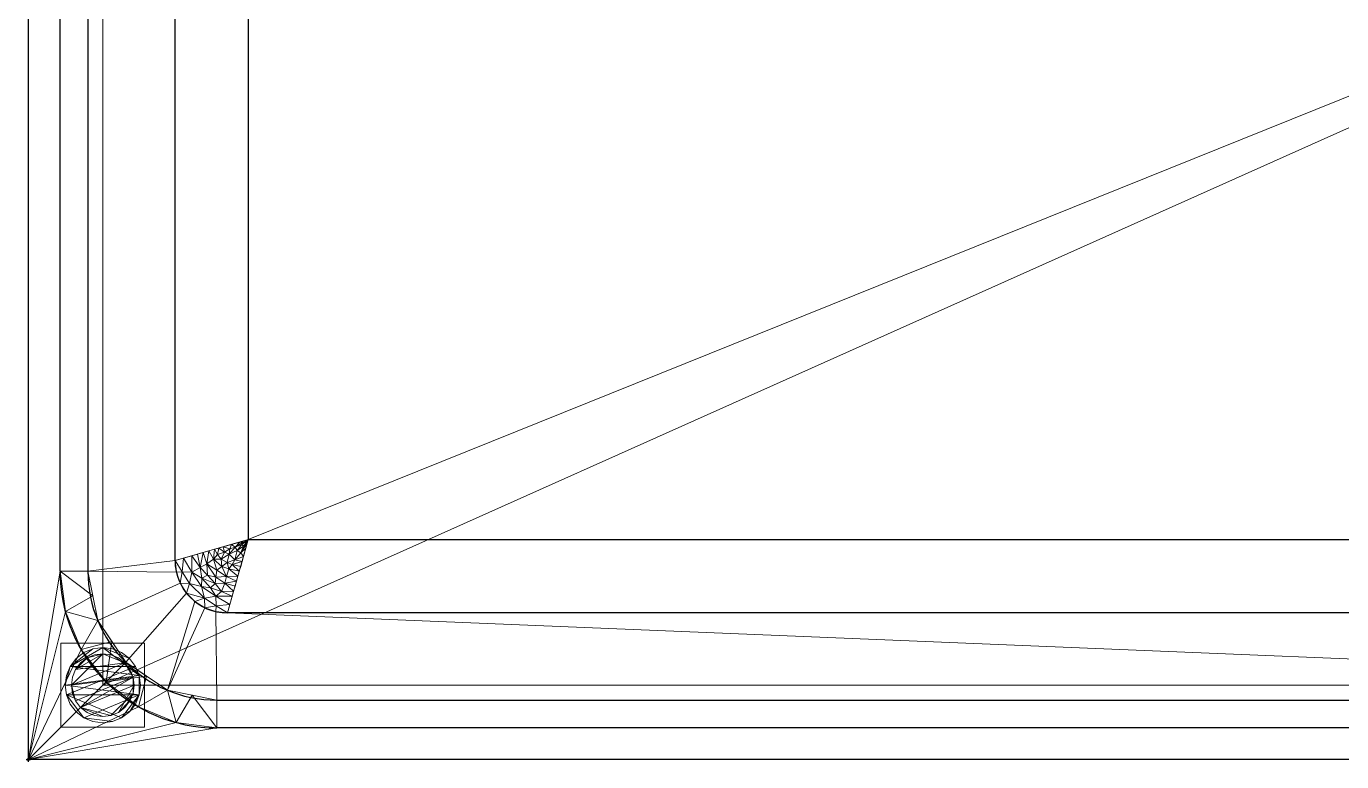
# Model space of a CAD drawing. Header units: millimetres. Extents: x -1 to 1201, y -701 to 1.
# Drawn here: x -1 to 627, y -701 to -350 of the extents above; entities that cross this region are included whole.
import ezdxf

# ---------------------------------------------------------------- set-up
doc = ezdxf.new("R2010")
doc.units = ezdxf.units.MM
doc.header["$PDMODE"] = 34
for name, color, linetype in [('IQ_200_2D', 1, 'Continuous'), ('IQ_200_3D', 1, 'Continuous'), ('IQ_204_2D', 7, 'Continuous'), ('IQ_INS_3D', 3, 'Continuous')]:
    doc.layers.add(name, color=color, linetype=linetype)

msp = doc.modelspace()

# ---------------------------------------------------------------- linework, layer by layer
at = {"layer": 'IQ_200_2D'}
for p, q in [((0, -700), (0, 0)), ((1200, -700), (0, -700))]:
    msp.add_line(p, q, dxfattribs=at)
at = {"layer": 'IQ_204_2D'}
for p, q in [((15.11, -610), (15.11, -110)), ((28.39, -110), (28.39, -610)), ((70, -605), (70, -155)), ((105, -165), (105, -595)), ((105, -595), (1095, -595)), ((1105, -630), (95, -630)), ((90, -671.61), (1110, -671.61)), ((1110, -684.89), (90, -684.89))]:
    msp.add_line(p, q, dxfattribs=at)
for centre, radius in [((95, -605), 25), ((90, -610), 74.89), ((90, -610), 61.61)]:
    msp.add_arc(centre, radius, 180, 270, dxfattribs=at)
at = {"layer": 'IQ_INS_3D'}
msp.add_point((0, -700), dxfattribs=at)

# ---------------------------------------------------------------- meshes
at = {"layer": 'IQ_200_3D', "lineweight": 18}
mesh = msp.add_polyface(dxfattribs=at)
corners = [(0, -13, 1000), (0, 0, 1000), (0, 0, 850), (0, -700, 850), (0, -700, 900), (0, -23, 900), (0, -20.41, 900.34), (0, -18, 901.34), (0, -15.93, 902.93), (0, -14.34, 905), (0, -13.34, 907.41), (0, -13, 910)]
mesh.append_faces([[corners[k] for k in face] for face in [(6, 2, 5), (11, 2, 10)]], dxfattribs={"vtx0": -1, "vtx1": -1})
mesh.append_faces([[corners[k] for k in face] for face in [(2, 6, 7), (2, 7, 8)]], dxfattribs={"vtx0": -1, "vtx2": -1})
mesh.append_faces([[corners[k] for k in face] for face in [(9, 10, 2), (8, 9, 2)]], dxfattribs={"vtx1": -1, "vtx2": -1})
mesh.append_faces([[corners[k] for k in face] for face in [(3, 4, 5, 2)]], dxfattribs={"vtx2": -1})
mesh.append_faces([[corners[k] for k in face] for face in [(11, 0, 1, 2)]], dxfattribs={"vtx3": -1})
mesh = msp.add_polyface(dxfattribs=at)
corners = [(1200, 0, 850), (1200, -700, 850), (0, -700, 850), (0, 0, 850), (1164.5, -110, 850), (35.5, -110, 850), (35.5, -664.5, 850), (1164.5, -664.5, 850), (615, -84.5, 850), (614.49, -80.62, 850), (612.99, -77, 850), (610.61, -73.89, 850), (607.5, -71.51, 850), (603.88, -70.01, 850), (600, -69.5, 850), (596.12, -70.01, 850), (592.5, -71.51, 850), (589.39, -73.89, 850), (587.01, -77, 850), (585.51, -80.62, 850), (585, -84.5, 850), (585.51, -88.38, 850), (587.01, -92, 850), (589.39, -95.11, 850), (592.5, -97.49, 850), (596.12, -98.99, 850), (600, -99.5, 850), (603.88, -98.99, 850), (607.5, -97.49, 850), (610.61, -95.11, 850), (612.99, -92, 850), (614.49, -88.38, 850)]
mesh.append_faces([[corners[k] for k in face] for face in [(28, 4, 27), (9, 4, 8), (8, 4, 31), (24, 5, 23), (21, 5, 20), (25, 5, 24), (16, 3, 15), (20, 5, 19)]], dxfattribs={"vtx0": -1, "vtx1": -1})
mesh.append_faces([[corners[k] for k in face] for face in [(10, 0, 4, 9)]], dxfattribs={"vtx0": -1, "vtx1": -1, "vtx2": -1})
mesh.append_faces([[corners[k] for k in face] for face in [(1, 7, 4, 0), (4, 30, 31), (0, 13, 14), (5, 25, 26)]], dxfattribs={"vtx0": -1, "vtx2": -1})
mesh.append_faces([[corners[k] for k in face] for face in [(3, 17, 18, 5)]], dxfattribs={"vtx0": -1, "vtx2": -1, "vtx3": -1})
mesh.append_faces([[corners[k] for k in face] for face in [(29, 30, 4), (28, 29, 4), (10, 11, 0), (12, 13, 0), (11, 12, 0), (22, 23, 5), (21, 22, 5), (16, 17, 3), (18, 19, 5)]], dxfattribs={"vtx1": -1, "vtx2": -1})
mesh.append_faces([[corners[k] for k in face] for face in [(6, 7, 1, 2), (26, 27, 4, 5), (5, 6, 2, 3), (14, 15, 3, 0)]], dxfattribs={"vtx1": -1, "vtx3": -1})
mesh = msp.add_polyface(dxfattribs=at)
corners = [(1200, -700, 900), (1200, -23, 900), (0, -23, 900), (0, -700, 900), (90, -35.11, 900), (1110, -35.11, 900), (1129.38, -37.66, 900), (1147.44, -45.15, 900), (1162.95, -57.05, 900), (1174.85, -72.56, 900), (1182.34, -90.62, 900), (1184.89, -110, 900), (1184.89, -610, 900), (1182.34, -629.38, 900), (1174.85, -647.44, 900), (1162.95, -662.95, 900), (1147.44, -674.85, 900), (1129.38, -682.34, 900), (1110, -684.89, 900), (90, -684.89, 900), (70.62, -682.34, 900), (52.56, -674.85, 900), (37.05, -662.95, 900), (25.15, -647.44, 900), (17.66, -629.38, 900), (15.11, -610, 900), (15.11, -110, 900), (17.66, -90.62, 900), (25.15, -72.56, 900), (37.05, -57.05, 900), (52.56, -45.15, 900), (70.62, -37.66, 900)]
mesh.append_faces([[corners[k] for k in face] for face in [(9, 1, 8), (14, 0, 13), (31, 2, 30), (28, 2, 27), (21, 3, 20), (23, 3, 22)]], dxfattribs={"vtx0": -1, "vtx1": -1})
mesh.append_faces([[corners[k] for k in face] for face in [(1, 9, 10), (1, 11, 12, 0), (0, 14, 15), (0, 18, 19, 3), (2, 28, 29), (3, 23, 24)]], dxfattribs={"vtx0": -1, "vtx2": -1})
mesh.append_faces([[corners[k] for k in face] for face in [(10, 11, 1), (5, 6, 1), (7, 8, 1), (6, 7, 1), (12, 13, 0), (15, 16, 0), (17, 18, 0), (16, 17, 0), (31, 4, 2), (29, 30, 2), (26, 27, 2), (21, 22, 3), (19, 20, 3), (24, 25, 3)]], dxfattribs={"vtx1": -1, "vtx2": -1})
mesh.append_faces([[corners[k] for k in face] for face in [(4, 5, 1, 2), (25, 26, 2, 3)]], dxfattribs={"vtx1": -1, "vtx3": -1})
mesh = msp.add_polyface(dxfattribs=at)
corners = [(1110, -48.39, 890), (90, -48.39, 890), (66.42, -53.08, 890), (46.44, -66.44, 890), (33.08, -86.42, 890), (28.39, -110, 890), (28.39, -610, 890), (33.08, -633.58, 890), (46.44, -653.56, 890), (66.42, -666.92, 890), (90, -671.61, 890), (1110, -671.61, 890), (1133.58, -666.92, 890), (1153.56, -653.56, 890), (1166.92, -633.58, 890), (1171.61, -610, 890), (1171.61, -110, 890), (1166.92, -86.42, 890), (1153.56, -66.44, 890), (1133.58, -53.08, 890), (95, -130, 890), (1105, -130, 890), (1110.57, -130.63, 890), (1115.85, -132.48, 890), (1120.59, -135.46, 890), (1124.55, -139.42, 890), (1127.53, -144.16, 890), (1129.37, -149.44, 890), (1130, -155, 890), (1130, -605, 890), (1129.37, -610.56, 890), (1127.53, -615.84, 890), (1124.55, -620.58, 890), (1120.59, -624.54, 890), (1115.85, -627.52, 890), (1110.57, -629.37, 890), (1105, -630, 890), (95, -630, 890), (89.44, -629.37, 890), (84.16, -627.53, 890), (79.42, -624.55, 890), (75.46, -620.59, 890), (72.48, -615.85, 890), (70.63, -610.57, 890), (70, -605, 890), (70, -155, 890), (70.63, -149.44, 890), (72.47, -144.16, 890), (75.45, -139.42, 890), (79.41, -135.46, 890), (84.15, -132.48, 890), (89.43, -130.63, 890), (585, -84.5, 890), (585.51, -80.62, 890), (587.01, -77, 890), (589.39, -73.89, 890), (592.5, -71.51, 890), (596.12, -70.01, 890), (600, -69.5, 890), (603.88, -70.01, 890), (607.5, -71.51, 890), (610.61, -73.89, 890), (612.99, -77, 890), (614.49, -80.62, 890), (615, -84.5, 890), (614.49, -88.38, 890), (612.99, -92, 890), (610.61, -95.11, 890), (607.5, -97.49, 890), (603.88, -98.99, 890), (600, -99.5, 890), (596.12, -98.99, 890), (592.5, -97.49, 890), (589.39, -95.11, 890), (587.01, -92, 890), (585.51, -88.38, 890)]
mesh.append_faces([[corners[k] for k in face] for face in [(30, 15, 29), (33, 13, 32), (19, 22, 18), (68, 21, 67), (40, 9, 39), (73, 20, 72), (54, 1, 53)]], dxfattribs={"vtx0": -1, "vtx1": -1})
mesh.append_faces([[corners[k] for k in face] for face in [(14, 31, 32, 13), (16, 27, 28, 15), (12, 34, 35, 11), (17, 23, 24, 16), (16, 24, 25), (16, 25, 26), (16, 26, 27), (23, 17, 18, 22), (0, 21, 22, 19), (21, 66, 67), (0, 59, 60), (0, 60, 61), (0, 61, 62), (21, 65, 66), (5, 48, 49, 4), (4, 49, 50, 3), (7, 42, 43, 6), (5, 46, 47), (6, 44, 45, 5), (5, 45, 46), (5, 47, 48), (20, 73, 74), (1, 57, 58), (1, 54, 55), (1, 55, 56), (1, 56, 57), (20, 74, 75), (3, 50, 51, 2), (1, 52, 53)]], dxfattribs={"vtx0": -1, "vtx2": -1})
mesh.append_faces([[corners[k] for k in face] for face in [(0, 63, 64, 21), (20, 75, 52, 1)]], dxfattribs={"vtx0": -1, "vtx2": -1, "vtx3": -1})
mesh.append_faces([[corners[k] for k in face] for face in [(11, 35, 36, 37)]], dxfattribs={"vtx0": -1, "vtx3": -1})
mesh.append_faces([[corners[k] for k in face] for face in [(28, 29, 15), (62, 63, 0), (64, 65, 21), (20, 21, 70), (68, 69, 21), (69, 70, 21), (43, 44, 6), (70, 71, 20), (71, 72, 20)]], dxfattribs={"vtx1": -1, "vtx2": -1})
mesh.append_faces([[corners[k] for k in face] for face in [(12, 13, 33, 34), (30, 31, 14, 15), (58, 59, 0, 1), (37, 38, 10, 11), (38, 39, 9, 10), (40, 41, 8, 9), (41, 42, 7, 8), (51, 20, 1, 2)]], dxfattribs={"vtx1": -1, "vtx3": -1})
mesh = msp.add_polyface(dxfattribs=at)
corners = [(28.39, -110, 890), (15.11, -110, 900), (15.11, -610, 900), (28.39, -610, 890)]
mesh.append_faces([[corners[k] for k in face] for face in [(0, 1, 2, 3)]])
mesh = msp.add_polyface(dxfattribs=at)
corners = [(1164.5, -110, 480), (1164.5, -664.5, 480), (35.5, -664.5, 480), (35.5, -110, 480), (1050, -224, 480), (1053.88, -223.49, 480), (1057.5, -221.99, 480), (1060.61, -219.61, 480), (1062.99, -216.5, 480), (1064.49, -212.88, 480), (1065, -209, 480), (1064.49, -205.12, 480), (1062.99, -201.5, 480), (1060.61, -198.39, 480), (1057.5, -196.01, 480), (1053.88, -194.51, 480), (1050, -194, 480), (1046.12, -194.51, 480), (1042.5, -196.01, 480), (1039.39, -198.39, 480), (1037.01, -201.5, 480), (1035.51, -205.12, 480), (1035, -209, 480), (1035.51, -212.88, 480), (1037.01, -216.5, 480), (1039.39, -219.61, 480), (1042.5, -221.99, 480), (1046.12, -223.49, 480)]
mesh.append_faces([[corners[k] for k in face] for face in [(21, 3, 20), (13, 0, 12), (10, 0, 9), (5, 1, 4)]], dxfattribs={"vtx0": -1, "vtx1": -1})
mesh.append_faces([[corners[k] for k in face] for face in [(3, 21, 22), (3, 22, 23), (0, 17, 18), (2, 24, 25, 1), (1, 26, 27), (1, 25, 26), (1, 27, 4), (0, 13, 14), (0, 10, 11), (1, 7, 8, 0)]], dxfattribs={"vtx0": -1, "vtx2": -1})
mesh.append_faces([[corners[k] for k in face] for face in [(19, 20, 3), (15, 16, 0), (14, 15, 0), (11, 12, 0), (16, 17, 0), (6, 7, 1), (5, 6, 1), (8, 9, 0)]], dxfattribs={"vtx1": -1, "vtx2": -1})
mesh.append_faces([[corners[k] for k in face] for face in [(18, 19, 3, 0), (23, 24, 2, 3)]], dxfattribs={"vtx1": -1, "vtx3": -1})
mesh = msp.add_polyface(dxfattribs=at)
corners = [(35.5, -664.5, 480), (35.5, -664.5, 850), (35.5, -110, 850), (35.5, -110, 480)]
mesh.append_faces([[corners[k] for k in face] for face in [(0, 1, 2, 3)]])
mesh = msp.add_polyface(dxfattribs=at)
corners = [(105, -165, 520), (70, -155, 890), (70, -605, 890), (105, -595, 520)]
mesh.append_faces([[corners[k] for k in face] for face in [(0, 1, 2, 3)]])
mesh = msp.add_polyface(dxfattribs=at)
corners = [(1095, -165, 520), (105, -165, 520), (105, -595, 520), (1095, -595, 520), (1050, -174, 520), (1059.06, -175.19, 520), (1067.5, -178.69, 520), (1074.75, -184.25, 520), (1080.31, -191.5, 520), (1083.81, -199.94, 520), (1085, -209, 520), (1083.81, -218.06, 520), (1080.31, -226.5, 520), (1074.75, -233.75, 520), (1067.5, -239.31, 520), (1059.06, -242.81, 520), (1050, -244, 520), (1040.94, -242.81, 520), (1032.5, -239.31, 520), (1025.25, -233.75, 520), (1019.69, -226.5, 520), (1016.19, -218.06, 520), (1015, -209, 520), (1016.19, -199.94, 520), (1019.69, -191.5, 520), (1025.25, -184.25, 520), (1032.5, -178.69, 520), (1040.94, -175.19, 520)]
mesh.append_faces([[corners[k] for k in face] for face in [(24, 1, 23), (8, 0, 7), (13, 3, 12)]], dxfattribs={"vtx0": -1, "vtx1": -1})
mesh.append_faces([[corners[k] for k in face] for face in [(1, 26, 27), (1, 24, 25), (1, 25, 26), (0, 4, 5), (0, 5, 6), (0, 8, 9), (3, 13, 14), (3, 14, 15), (0, 10, 11, 3)]], dxfattribs={"vtx0": -1, "vtx2": -1})
mesh.append_faces([[corners[k] for k in face] for face in [(22, 23, 1), (21, 22, 1), (17, 18, 3), (18, 19, 3), (16, 17, 3), (6, 7, 0), (9, 10, 0), (11, 12, 3), (15, 16, 3)]], dxfattribs={"vtx1": -1, "vtx2": -1})
mesh.append_faces([[corners[k] for k in face] for face in [(0, 1, 27, 4), (1, 2, 20, 21), (19, 20, 2, 3)]], dxfattribs={"vtx1": -1, "vtx3": -1})
mesh = msp.add_polyface(dxfattribs=at)
corners = [(105, -595, 520), (70, -605, 890), (70.63, -610.57, 890), (72.48, -615.85, 890), (75.46, -620.59, 890), (79.42, -624.55, 890), (84.16, -627.53, 890), (89.44, -629.37, 890), (95, -630, 890), (105, -595, 520), (105, -595, 520), (105, -595, 520), (105, -595, 520), (105, -595, 520), (105, -595, 520), (105, -595, 520), (88.92, -599.59, 690), (100, -612.5, 705), (97.3, -621.96, 805), (102.7, -603.04, 605), (96.96, -597.3, 605), (78.04, -602.7, 805), (99.74, -600.26, 590.31), (82.58, -617.42, 819.71), (100.98, -596.15, 562.5), (103.85, -599.02, 562.5), (96.15, -625.98, 847.5), (74.02, -603.85, 847.5), (101.86, -597.35, 557.25), (102.65, -598.14, 557.25), (84.05, -623.03, 852.75), (76.97, -615.96, 852.75), (83.48, -601.15, 747.5), (89.89, -609.62, 718.75), (101.35, -607.77, 655), (95.73, -608.94, 680), (92, -604.37, 672.58), (98.51, -604.66, 631.14), (98.73, -598.6, 589.69), (95.83, -601.95, 629.35), (92.94, -598.45, 647.5), (101.4, -601.27, 589.69), (89.48, -622.01, 820.32), (98.65, -617.23, 755), (89.1, -616.02, 770.52), (77.99, -610.53, 820.31), (81.98, -608.31, 776.25), (92.23, -619.73, 790.25), (86.87, -617.98, 797.71), (82.83, -613.47, 793.43), (85.54, -611.98, 764.47), (85.12, -606.62, 741.73), (89.49, -612.88, 744.05), (94.57, -612.58, 716.71), (93.75, -615.75, 748.39), (86.2, -600.37, 718.75), (88.37, -604.41, 704.37), (99.32, -614.86, 730), (97.97, -619.59, 780), (102.46, -596.24, 547.6), (103.76, -597.54, 547.6), (89.67, -626.58, 862.41), (73.42, -610.33, 862.4), (100.68, -610.14, 680), (92.32, -607.77, 690.11), (94.85, -605.9, 660.82), (97.27, -606.87, 655.55), (102.03, -605.41, 630), (96.12, -599.47, 616.74), (93.65, -600.92, 644.25), (90.93, -599.02, 668.75), (90.28, -602.06, 679.37), (80.76, -601.93, 776.25)]
mesh.append_faces([[corners[k] for k in face] for face in [(28, 29, 13), (60, 25, 9), (59, 28, 14), (29, 60, 11)]], dxfattribs={"vtx0": -1})
mesh.append_faces([[corners[k] for k in face] for face in [(8, 61, 7), (20, 38, 24), (18, 42, 26), (43, 54, 58), (17, 53, 57), (7, 61, 6), (34, 66, 63), (67, 66, 34), (72, 46, 32)]], dxfattribs={"vtx0": -1, "vtx1": -1})
mesh.append_faces([[corners[k] for k in face] for face in [(22, 28, 38), (26, 42, 61), (44, 48, 47), (37, 39, 65), (64, 36, 56), (64, 53, 35), (22, 41, 29), (38, 59, 24), (61, 30, 6), (4, 30, 31), (23, 45, 31), (67, 37, 66), (31, 30, 23), (29, 28, 22), (23, 30, 42), (21, 45, 46), (51, 33, 56), (18, 47, 42), (35, 63, 66), (17, 35, 53), (65, 35, 66), (68, 38, 20), (64, 35, 65), (41, 22, 37), (22, 38, 39), (22, 39, 37), (69, 68, 40), (60, 29, 41), (68, 39, 38), (44, 50, 49), (47, 58, 54), (45, 49, 46), (50, 44, 52), (62, 31, 45), (50, 51, 46), (49, 48, 44), (23, 42, 48), (54, 44, 47), (47, 48, 42), (23, 48, 49), (23, 49, 45), (50, 46, 49), (32, 46, 51), (52, 51, 50), (36, 69, 71), (33, 51, 52), (33, 52, 53), (54, 52, 44), (64, 33, 53), (54, 57, 53), (54, 53, 52), (56, 55, 51), (28, 59, 38), (25, 60, 41), (30, 61, 42), (27, 62, 45), (31, 62, 3), (33, 64, 56), (36, 64, 65), (36, 65, 39), (37, 65, 66), (41, 37, 19), (69, 39, 68), (69, 36, 39), (16, 56, 71), (70, 71, 69), (36, 71, 56)]], dxfattribs={"vtx0": -1, "vtx1": -1, "vtx2": -1})
mesh.append_faces([[corners[k] for k in face] for face in [(62, 27, 1), (56, 16, 55), (54, 43, 57), (47, 18, 58), (35, 17, 63)]], dxfattribs={"vtx0": -1, "vtx2": -1})
mesh.append_faces([[corners[k] for k in face] for face in [(0, 24, 59)]], dxfattribs={"vtx1": -1})
mesh.append_faces([[corners[k] for k in face] for face in [(4, 5, 30), (3, 4, 31), (5, 6, 30), (1, 2, 62), (19, 25, 41), (8, 26, 61), (2, 3, 62), (21, 27, 45), (40, 70, 69), (20, 40, 68), (72, 21, 46), (55, 32, 51), (67, 19, 37), (70, 16, 71)]], dxfattribs={"vtx1": -1, "vtx2": -1})
mesh = msp.add_polyface(dxfattribs=at)
corners = [(105, -595, 520), (95, -630, 890), (1105, -630, 890), (1095, -595, 520)]
mesh.append_faces([[corners[k] for k in face] for face in [(0, 1, 2, 3)]])
mesh = msp.add_polyface(dxfattribs=at)
corners = [(90, -671.61, 890), (66.42, -666.92, 890), (46.44, -653.56, 890), (33.08, -633.58, 890), (28.39, -610, 890), (15.11, -610, 900), (17.66, -629.38, 900), (25.15, -647.44, 900), (37.05, -662.95, 900), (52.56, -674.85, 900), (70.62, -682.34, 900), (90, -684.89, 900), (30.74, -621.79, 890), (39.76, -643.57, 890), (56.43, -660.24, 890), (78.21, -669.26, 890)]
mesh.append_faces([[corners[k] for k in face] for face in [(15, 11, 0)]], dxfattribs={"vtx0": -1})
mesh.append_faces([[corners[k] for k in face] for face in [(6, 12, 5), (13, 8, 2), (8, 13, 7), (9, 14, 8), (2, 8, 14)]], dxfattribs={"vtx0": -1, "vtx1": -1})
mesh.append_faces([[corners[k] for k in face] for face in [(3, 6, 7), (6, 3, 12), (15, 10, 11), (9, 1, 14)]], dxfattribs={"vtx0": -1, "vtx2": -1})
mesh.append_faces([[corners[k] for k in face] for face in [(4, 5, 12)]], dxfattribs={"vtx1": -1})
mesh.append_faces([[corners[k] for k in face] for face in [(13, 3, 7), (15, 1, 10), (9, 10, 1)]], dxfattribs={"vtx1": -1, "vtx2": -1})
mesh = msp.add_polyface(dxfattribs=at)
corners = [(15.5, -644.5, 850), (15.5, -684.5, 850), (55.5, -684.5, 850), (55.5, -644.5, 850)]
mesh.append_faces([[corners[k] for k in face] for face in [(0, 1, 2, 3)]])
mesh = msp.add_polyface(dxfattribs=at)
corners = [(55.5, -684.5, 75), (15.5, -684.5, 75), (15.5, -644.5, 75), (55.5, -644.5, 75)]
mesh.append_faces([[corners[k] for k in face] for face in [(0, 1, 2, 3)]])
mesh = msp.add_polyface(dxfattribs=at)
corners = [(55.5, -644.5, 850), (55.5, -644.5, 75), (15.5, -644.5, 75), (15.5, -644.5, 850)]
mesh.append_faces([[corners[k] for k in face] for face in [(0, 1, 2, 3)]])
mesh = msp.add_polyface(dxfattribs=at)
corners = [(15.5, -644.5, 850), (15.5, -644.5, 75), (15.5, -684.5, 75), (15.5, -684.5, 850)]
mesh.append_faces([[corners[k] for k in face] for face in [(0, 1, 2, 3)]])
mesh = msp.add_polyface(dxfattribs=at)
corners = [(17.5, -664.5, 5), (18.11, -669.16, 5), (19.91, -673.5, 5), (22.77, -677.23, 5), (26.5, -680.09, 5), (30.84, -681.89, 5), (35.5, -682.5, 5), (40.16, -681.89, 5), (44.5, -680.09, 5), (48.23, -677.23, 5), (51.09, -673.5, 5), (52.89, -669.16, 5), (53.5, -664.5, 5), (52.89, -659.84, 5), (51.09, -655.5, 5), (48.23, -651.77, 5), (44.5, -648.91, 5), (40.16, -647.11, 5), (35.5, -646.5, 5), (30.84, -647.11, 5), (26.5, -648.91, 5), (22.77, -651.77, 5), (19.91, -655.5, 5), (18.11, -659.84, 5)]
mesh.append_faces([[corners[k] for k in face] for face in [(11, 8, 9, 10)]], dxfattribs={"vtx0": -1})
mesh.append_faces([[corners[k] for k in face] for face in [(4, 7, 8, 11), (11, 0, 1, 4), (13, 18, 19, 22)]], dxfattribs={"vtx0": -1, "vtx2": -1, "vtx3": -1})
mesh.append_faces([[corners[k] for k in face] for face in [(0, 11, 12, 13)]], dxfattribs={"vtx0": -1, "vtx3": -1})
mesh.append_faces([[corners[k] for k in face] for face in [(2, 3, 4, 1), (16, 17, 18, 15)]], dxfattribs={"vtx2": -1})
mesh.append_faces([[corners[k] for k in face] for face in [(13, 14, 15, 18), (22, 23, 0, 13)]], dxfattribs={"vtx2": -1, "vtx3": -1})
mesh.append_faces([[corners[k] for k in face] for face in [(4, 5, 6, 7), (19, 20, 21, 22)]], dxfattribs={"vtx3": -1})
mesh = msp.add_polyface(dxfattribs=at)
corners = [(17.5, -664.5, 0), (18.11, -659.84, 0), (19.91, -655.5, 0), (22.77, -651.77, 0), (26.5, -648.91, 0), (30.84, -647.11, 0), (35.5, -646.5, 0), (40.16, -647.11, 0), (44.5, -648.91, 0), (48.23, -651.77, 0), (51.09, -655.5, 0), (52.89, -659.84, 0), (53.5, -664.5, 0), (52.89, -669.16, 0), (51.09, -673.5, 0), (48.23, -677.23, 0), (44.5, -680.09, 0), (40.16, -681.89, 0), (35.5, -682.5, 0), (30.84, -681.89, 0), (26.5, -680.09, 0), (22.77, -677.23, 0), (19.91, -673.5, 0), (18.11, -669.16, 0)]
mesh.append_faces([[corners[k] for k in face] for face in [(2, 0, 1), (15, 13, 14), (13, 11, 12)]], dxfattribs={"vtx0": -1})
mesh.append_faces([[corners[k] for k in face] for face in [(16, 23, 13, 15)]], dxfattribs={"vtx0": -1, "vtx1": -1, "vtx2": -1})
mesh.append_faces([[corners[k] for k in face] for face in [(2, 10, 23, 0)]], dxfattribs={"vtx0": -1, "vtx1": -1, "vtx3": -1})
mesh.append_faces([[corners[k] for k in face] for face in [(2, 5, 6)]], dxfattribs={"vtx0": -1, "vtx2": -1})
mesh.append_faces([[corners[k] for k in face] for face in [(23, 10, 11, 13), (23, 16, 17, 20)]], dxfattribs={"vtx0": -1, "vtx2": -1, "vtx3": -1})
mesh.append_faces([[corners[k] for k in face] for face in [(9, 10, 2, 6)]], dxfattribs={"vtx1": -1, "vtx2": -1, "vtx3": -1})
mesh.append_faces([[corners[k] for k in face] for face in [(3, 4, 5, 2), (18, 19, 20, 17)]], dxfattribs={"vtx2": -1})
mesh.append_faces([[corners[k] for k in face] for face in [(6, 7, 8, 9), (20, 21, 22, 23)]], dxfattribs={"vtx3": -1})
mesh = msp.add_polyface(dxfattribs=at)
corners = [(17.5, -664.5, 5), (18.11, -659.84, 5), (19.91, -655.5, 5), (22.77, -651.77, 5), (26.5, -648.91, 5), (30.84, -647.11, 5), (35.5, -646.5, 5), (40.16, -647.11, 5), (44.5, -648.91, 5), (48.23, -651.77, 5), (51.09, -655.5, 5), (52.89, -659.84, 5), (53.5, -664.5, 5), (53.5, -664.5, 0), (52.89, -659.84, 0), (51.09, -655.5, 0), (48.23, -651.77, 0), (44.5, -648.91, 0), (40.16, -647.11, 0), (35.5, -646.5, 0), (30.84, -647.11, 0), (26.5, -648.91, 0), (22.77, -651.77, 0), (19.91, -655.5, 0), (18.11, -659.84, 0), (17.5, -664.5, 0)]
mesh.append_faces([[corners[k] for k in face] for face in [(13, 14, 11, 12), (0, 1, 24, 25)]], dxfattribs={"vtx1": -1})
mesh.append_faces([[corners[k] for k in face] for face in [(14, 15, 10, 11), (16, 17, 8, 9), (15, 16, 9, 10), (17, 18, 7, 8), (6, 7, 18, 19), (19, 20, 5, 6), (20, 21, 4, 5), (22, 23, 2, 3), (21, 22, 3, 4), (23, 24, 1, 2)]], dxfattribs={"vtx1": -1, "vtx3": -1})
mesh = msp.add_polyface(dxfattribs=at)
corners = [(55.5, -684.5, 850), (55.5, -684.5, 75), (55.5, -644.5, 75), (55.5, -644.5, 850)]
mesh.append_faces([[corners[k] for k in face] for face in [(0, 1, 2, 3)]])
mesh = msp.add_polyface(dxfattribs=at)
corners = [(20.5, -664.5, 75), (21.01, -668.38, 75), (22.51, -672, 75), (24.89, -675.11, 75), (28, -677.49, 75), (31.62, -678.99, 75), (35.5, -679.5, 75), (39.38, -678.99, 75), (43, -677.49, 75), (46.11, -675.11, 75), (48.49, -672, 75), (49.99, -668.38, 75), (50.5, -664.5, 75), (49.99, -660.62, 75), (48.49, -657, 75), (46.11, -653.89, 75), (43, -651.51, 75), (39.38, -650.01, 75), (35.5, -649.5, 75), (31.62, -650.01, 75), (28, -651.51, 75), (24.89, -653.89, 75), (22.51, -657, 75), (21.01, -660.62, 75)]
mesh.append_faces([[corners[k] for k in face] for face in [(10, 8, 9), (22, 20, 21)]], dxfattribs={"vtx0": -1})
mesh.append_faces([[corners[k] for k in face] for face in [(7, 3, 6)]], dxfattribs={"vtx0": -1, "vtx1": -1})
mesh.append_faces([[corners[k] for k in face] for face in [(22, 15, 18, 20)]], dxfattribs={"vtx0": -1, "vtx1": -1, "vtx2": -1, "vtx3": -1})
mesh.append_faces([[corners[k] for k in face] for face in [(13, 2, 3, 12)]], dxfattribs={"vtx0": -1, "vtx2": -1})
mesh.append_faces([[corners[k] for k in face] for face in [(3, 7, 8, 12)]], dxfattribs={"vtx0": -1, "vtx2": -1, "vtx3": -1})
mesh.append_faces([[corners[k] for k in face] for face in [(17, 18, 15, 16), (19, 20, 18)]], dxfattribs={"vtx1": -1})
mesh.append_faces([[corners[k] for k in face] for face in [(11, 12, 8, 10)]], dxfattribs={"vtx1": -1, "vtx2": -1})
mesh.append_faces([[corners[k] for k in face] for face in [(4, 5, 6, 3)]], dxfattribs={"vtx2": -1})
mesh.append_faces([[corners[k] for k in face] for face in [(0, 1, 2, 13), (13, 14, 15, 0), (22, 23, 0, 15)]], dxfattribs={"vtx2": -1, "vtx3": -1})
mesh = msp.add_polyface(dxfattribs=at)
corners = [(20.5, -664.5, 5), (21.01, -660.62, 5), (22.51, -657, 5), (24.89, -653.89, 5), (28, -651.51, 5), (31.62, -650.01, 5), (35.5, -649.5, 5), (39.38, -650.01, 5), (43, -651.51, 5), (46.11, -653.89, 5), (48.49, -657, 5), (49.99, -660.62, 5), (50.5, -664.5, 5), (49.99, -668.38, 5), (48.49, -672, 5), (46.11, -675.11, 5), (43, -677.49, 5), (39.38, -678.99, 5), (35.5, -679.5, 5), (31.62, -678.99, 5), (28, -677.49, 5), (24.89, -675.11, 5), (22.51, -672, 5), (21.01, -668.38, 5)]
mesh.append_faces([[corners[k] for k in face] for face in [(9, 6, 7, 8), (4, 2, 3), (15, 13, 14)]], dxfattribs={"vtx0": -1})
mesh.append_faces([[corners[k] for k in face] for face in [(18, 21, 17)]], dxfattribs={"vtx0": -1, "vtx1": -1})
mesh.append_faces([[corners[k] for k in face] for face in [(22, 0, 11, 21)]], dxfattribs={"vtx0": -1, "vtx1": -1, "vtx2": -1})
mesh.append_faces([[corners[k] for k in face] for face in [(0, 6, 9, 11), (21, 11, 13, 17)]], dxfattribs={"vtx0": -1, "vtx1": -1, "vtx2": -1, "vtx3": -1})
mesh.append_faces([[corners[k] for k in face] for face in [(23, 0, 22), (12, 13, 11)]], dxfattribs={"vtx1": -1})
mesh.append_faces([[corners[k] for k in face] for face in [(16, 17, 13, 15)]], dxfattribs={"vtx1": -1, "vtx2": -1})
mesh.append_faces([[corners[k] for k in face] for face in [(9, 10, 11)]], dxfattribs={"vtx2": -1})
mesh.append_faces([[corners[k] for k in face] for face in [(4, 5, 6, 2), (0, 1, 2, 6)]], dxfattribs={"vtx2": -1, "vtx3": -1})
mesh.append_faces([[corners[k] for k in face] for face in [(18, 19, 20, 21)]], dxfattribs={"vtx3": -1})
mesh = msp.add_polyface(dxfattribs=at)
corners = [(20.5, -664.5, 75), (21.01, -660.62, 75), (22.51, -657, 75), (24.89, -653.89, 75), (28, -651.51, 75), (31.62, -650.01, 75), (35.5, -649.5, 75), (39.38, -650.01, 75), (43, -651.51, 75), (46.11, -653.89, 75), (48.49, -657, 75), (49.99, -660.62, 75), (50.5, -664.5, 75), (50.5, -664.5, 5), (49.99, -660.62, 5), (48.49, -657, 5), (46.11, -653.89, 5), (43, -651.51, 5), (39.38, -650.01, 5), (35.5, -649.5, 5), (31.62, -650.01, 5), (28, -651.51, 5), (24.89, -653.89, 5), (22.51, -657, 5), (21.01, -660.62, 5), (20.5, -664.5, 5)]
mesh.append_faces([[corners[k] for k in face] for face in [(1, 24, 25, 0)]], dxfattribs={"vtx0": -1})
mesh.append_faces([[corners[k] for k in face] for face in [(8, 17, 18, 7), (9, 16, 17, 8), (7, 18, 19, 6), (15, 10, 11, 14), (5, 20, 21, 4), (4, 21, 22, 3), (2, 23, 24, 1), (3, 22, 23, 2), (20, 5, 6, 19)]], dxfattribs={"vtx0": -1, "vtx2": -1})
mesh.append_faces([[corners[k] for k in face] for face in [(13, 14, 11, 12)]], dxfattribs={"vtx1": -1})
mesh.append_faces([[corners[k] for k in face] for face in [(9, 10, 15, 16)]], dxfattribs={"vtx1": -1, "vtx3": -1})
mesh = msp.add_polyface(dxfattribs=at)
corners = [(53.5, -664.5, 5), (52.89, -669.16, 5), (51.09, -673.5, 5), (48.23, -677.23, 5), (44.5, -680.09, 5), (40.16, -681.89, 5), (35.5, -682.5, 5), (30.84, -681.89, 5), (26.5, -680.09, 5), (22.77, -677.23, 5), (19.91, -673.5, 5), (18.11, -669.16, 5), (17.5, -664.5, 5), (17.5, -664.5, 0), (18.11, -669.16, 0), (19.91, -673.5, 0), (22.77, -677.23, 0), (26.5, -680.09, 0), (30.84, -681.89, 0), (35.5, -682.5, 0), (40.16, -681.89, 0), (44.5, -680.09, 0), (48.23, -677.23, 0), (51.09, -673.5, 0), (52.89, -669.16, 0), (53.5, -664.5, 0)]
mesh.append_faces([[corners[k] for k in face] for face in [(13, 14, 11, 12), (0, 1, 24, 25)]], dxfattribs={"vtx1": -1})
mesh.append_faces([[corners[k] for k in face] for face in [(14, 15, 10, 11), (16, 17, 8, 9), (15, 16, 9, 10), (17, 18, 7, 8), (6, 7, 18, 19), (19, 20, 5, 6), (20, 21, 4, 5), (22, 23, 2, 3), (21, 22, 3, 4), (23, 24, 1, 2)]], dxfattribs={"vtx1": -1, "vtx3": -1})
mesh = msp.add_polyface(dxfattribs=at)
corners = [(50.5, -664.5, 75), (49.99, -668.38, 75), (48.49, -672, 75), (46.11, -675.11, 75), (43, -677.49, 75), (39.38, -678.99, 75), (35.5, -679.5, 75), (31.62, -678.99, 75), (28, -677.49, 75), (24.89, -675.11, 75), (22.51, -672, 75), (21.01, -668.38, 75), (20.5, -664.5, 75), (20.5, -664.5, 5), (21.01, -668.38, 5), (22.51, -672, 5), (24.89, -675.11, 5), (28, -677.49, 5), (31.62, -678.99, 5), (35.5, -679.5, 5), (39.38, -678.99, 5), (43, -677.49, 5), (46.11, -675.11, 5), (48.49, -672, 5), (49.99, -668.38, 5), (50.5, -664.5, 5)]
mesh.append_faces([[corners[k] for k in face] for face in [(1, 24, 25, 0)]], dxfattribs={"vtx0": -1})
mesh.append_faces([[corners[k] for k in face] for face in [(11, 14, 15, 10), (10, 15, 16, 9), (8, 17, 18, 7), (9, 16, 17, 8), (7, 18, 19, 6), (5, 20, 21, 4), (4, 21, 22, 3), (2, 23, 24, 1), (3, 22, 23, 2), (20, 5, 6, 19)]], dxfattribs={"vtx0": -1, "vtx2": -1})
mesh.append_faces([[corners[k] for k in face] for face in [(12, 13, 14, 11)]], dxfattribs={"vtx2": -1})
mesh = msp.add_polyface(dxfattribs=at)
corners = [(1164.5, -664.5, 480), (1164.5, -664.5, 850), (35.5, -664.5, 850), (35.5, -664.5, 480)]
mesh.append_faces([[corners[k] for k in face] for face in [(0, 1, 2, 3)]])
mesh = msp.add_polyface(dxfattribs=at)
corners = [(90, -671.61, 890), (90, -684.89, 900), (1110, -684.89, 900), (1110, -671.61, 890)]
mesh.append_faces([[corners[k] for k in face] for face in [(0, 1, 2, 3)]])
mesh = msp.add_polyface(dxfattribs=at)
corners = [(15.5, -684.5, 850), (15.5, -684.5, 75), (55.5, -684.5, 75), (55.5, -684.5, 850)]
mesh.append_faces([[corners[k] for k in face] for face in [(0, 1, 2, 3)]])
mesh = msp.add_polyface(dxfattribs=at)
corners = [(1200, -700, 900), (0, -700, 900), (0, -700, 850), (1200, -700, 850)]
mesh.append_faces([[corners[k] for k in face] for face in [(0, 1, 2, 3)]])

doc.saveas('drawing.dxf')
